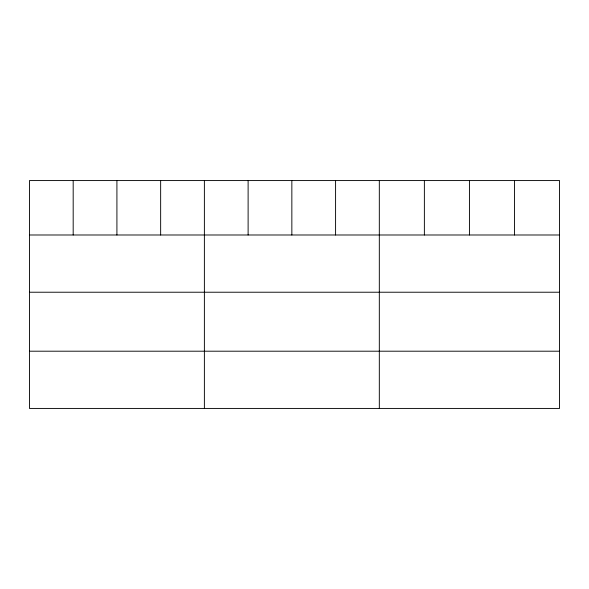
<?xml version="1.0" encoding="UTF-8"?>
<svg xmlns="http://www.w3.org/2000/svg" width="589" height="589" viewBox="0 0 589 589"><rect width="100%" height="100%" fill="white"/><g stroke="black" fill="none" stroke-linecap="round" stroke-linejoin="round"><path stroke-width="0.88" d="M559.55 292.225L559.55 180.573L29.45 180.573L29.45 408.427L559.55 408.427L559.55 292.225L29.45 292.225M29.45 234.989L559.55 234.989M29.45 351.199L559.55 351.199M514.491 180.573L514.491 234.989M469.433 180.573L469.433 234.989M424.374 180.573L424.374 234.989M379.316 180.573L379.316 408.427M335.583 180.573L335.583 234.989M291.849 180.573L291.849 234.989M248.116 180.573L248.116 234.989M204.383 180.573L204.383 408.427M160.65 180.573L160.65 234.989M116.916 180.573L116.916 234.989M73.183 180.573L73.183 234.989"/></g></svg>
